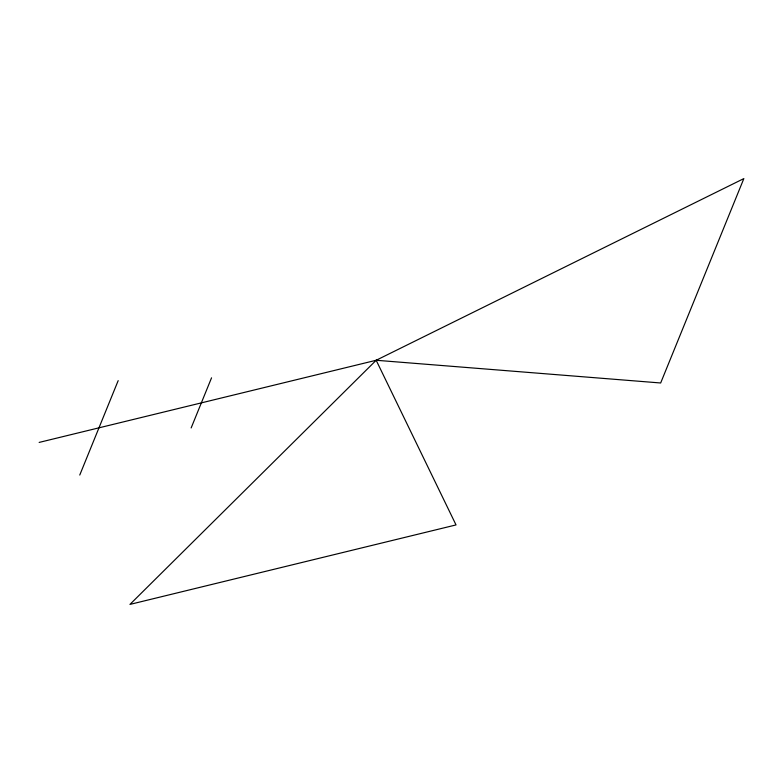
<?xml version="1.0" encoding="UTF-8"?>
<svg xmlns="http://www.w3.org/2000/svg" width="783" height="783" viewBox="0 0 783 783"><rect width="100%" height="100%" fill="white"/><g stroke="black" fill="none" stroke-linecap="round" stroke-linejoin="round"><path stroke-width="1.17" d="M79.758 475.046L118.184 380.626M191.15 427.949L211.547 377.827M376.173 360.268L660.666 382.985L743.85 178.593L376.173 360.268L129.949 604.407L456.029 524.923L376.173 360.268L39.15 442.415"/></g></svg>
